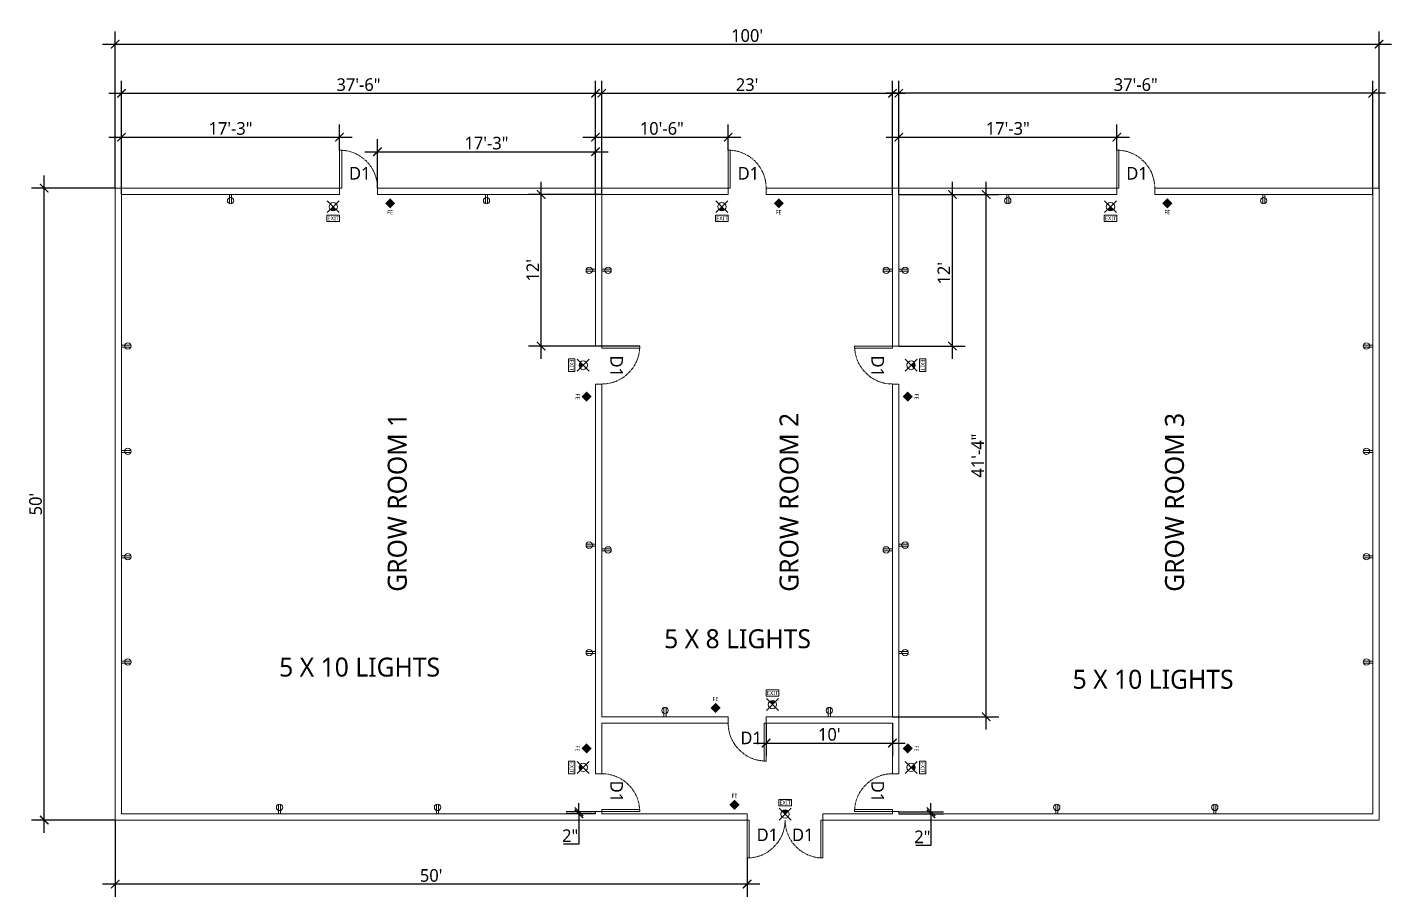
# Model space of a CAD drawing. Header units: feet. Extents: x -21894 to -15366, y -14204 to -9109.
# Drawn here: x -20604 to -19308, y -14204 to -13378 of the extents above; entities that cross this region are included whole.
import ezdxf

# ---------------------------------------------------------------- set-up
doc = ezdxf.new("R2010")
doc.units = ezdxf.units.FT
doc.header["$MEASUREMENT"] = 0
doc.linetypes.add('CENTERX2', pattern=[4, 2.5, -0.5, 0.5, -0.5])
doc.layers.get('0').update_dxf_attribs({"color": 4, "linetype": 'CENTERX2', "lineweight": 5})
doc.layers.get('Defpoints').update_dxf_attribs({"lineweight": 9})
for name, color, linetype, lineweight in [('anno', 7, 'Continuous', 9), ('caveat', 1, 'Continuous', 5), ('caveat2', 3, 'Continuous', 5), ('dim', 3, 'Continuous', 5), ('hatch', 250, 'Continuous', 5), ('power', 1, 'Continuous', 5), ('wall', 7, 'Continuous', 9)]:
    doc.layers.add(name, color=color, linetype=linetype, lineweight=lineweight)
doc.styles.add('building', font='Roboto_Light.ttf')
doc.dimstyles.new('building', dxfattribs={"dimtxt": 12, "dimasz": 8, "dimexe": 12, "dimexo": 0, "dimgap": 2, "dimtad": 1, "dimtoh": 1, "dimdec": 4, "dimzin": 0, "dimdsep": 46, "dimlunit": 4, "dimtxsty": 'building', "dimblk": 'ARCHTICK', "dimcen": 0.09375, "dimdle": 12, "dimclrd": 3, "dimclrt": 256, "dimadec": 0, "dimazin": 0, "dimtfac": 1, "dimtdec": 4, "dimtofl": 0, "dimtmove": 0, "dimatfit": 3, "dimfxl": 1, "dimtfillclr": 3, "dimtolj": 1, "dimtzin": 0, "dimarcsym": 0})

# ---------------------------------------------------------------- blocks, each defined once
blk = doc.blocks.new('_ArchTick')
at = {"color": 0, "linetype": 'ByBlock', "const_width": 0.15}
blk.add_lwpolyline([(-0.5, -0.5), (0.5, 0.5)], dxfattribs=at)
blk = doc.blocks.new('*D53')
at = {"layer": 'Defpoints', "color": 0, "transparency": 16777216}
for p in [(-20587.8, -13530.9), (-20520.4, -13530.9), (-20520.4, -14130.9)]:
    blk.add_point(p, dxfattribs=at)
at = {"layer": 'dim', "color": 3, "lineweight": -2, "transparency": 16777216}
blk.add_line((-20587.8, -14142.9), (-20587.8, -13518.9), dxfattribs=at)
at = {"layer": 'dim', "color": 0, "lineweight": -2, "transparency": 16777216}
for p, q in [((-20520.4, -13530.9), (-20599.8, -13530.9)), ((-20520.4, -14130.9), (-20599.8, -14130.9))]:
    blk.add_line(p, q, dxfattribs=at)
at = {"layer": 'dim', "color": 3, "lineweight": -2, "transparency": 16777216, "xscale": 8, "yscale": 8, "zscale": 8}
for p, rotation in [((-20587.8, -13530.9), 90), ((-20587.8, -14130.9), 270)]:
    blk.add_blockref('_ArchTick', p, dxfattribs=dict(at, rotation=rotation))
at = {"layer": 'dim', "transparency": 16777216, "insert": (-20596, -13830.9), "char_height": 12, "attachment_point": 5, "rotation": 90, "style": 'building'}
blk.add_mtext("\\A1;50'", dxfattribs=at)
blk = doc.blocks.new('*D54')
at = {"layer": 'Defpoints', "color": 0, "transparency": 16777216}
for p in [(-19320.4, -13394.2), (-20520.4, -13530.9), (-19320.4, -13530.9)]:
    blk.add_point(p, dxfattribs=at)
at = {"layer": 'dim', "color": 0, "lineweight": -2, "transparency": 16777216}
for p, q in [((-20520.4, -13530.9), (-20520.4, -13382.2)), ((-19320.4, -13530.9), (-19320.4, -13382.2))]:
    blk.add_line(p, q, dxfattribs=at)
at = {"layer": 'dim', "color": 3, "lineweight": -2, "transparency": 16777216}
blk.add_line((-20532.4, -13394.2), (-19308.4, -13394.2), dxfattribs=at)
at = {"layer": 'dim', "color": 3, "lineweight": -2, "transparency": 16777216, "xscale": 8, "yscale": 8, "zscale": 8, "rotation": 180}
blk.add_blockref('_ArchTick', (-20520.4, -13394.2), dxfattribs=at)
at = {"layer": 'dim', "color": 3, "lineweight": -2, "transparency": 16777216, "xscale": 8, "yscale": 8, "zscale": 8}
blk.add_blockref('_ArchTick', (-19320.4, -13394.2), dxfattribs=at)
at = {"layer": 'dim', "transparency": 16777216, "insert": (-19920.4, -13386.1), "char_height": 12, "attachment_point": 5, "style": 'building'}
blk.add_mtext("\\A1;100'", dxfattribs=at)
blk = doc.blocks.new('*D55')
at = {"layer": 'Defpoints', "color": 0, "transparency": 16777216}
for p in [(-20064.4, -13440.9), (-20514.4, -13536.9), (-20064.4, -13536.9)]:
    blk.add_point(p, dxfattribs=at)
at = {"layer": 'dim', "color": 0, "lineweight": -2, "transparency": 16777216}
for p, q in [((-20514.4, -13536.9), (-20514.4, -13428.9)), ((-20064.4, -13536.9), (-20064.4, -13428.9))]:
    blk.add_line(p, q, dxfattribs=at)
at = {"layer": 'dim', "color": 3, "lineweight": -2, "transparency": 16777216}
blk.add_line((-20526.4, -13440.9), (-20052.4, -13440.9), dxfattribs=at)
at = {"layer": 'dim', "color": 3, "lineweight": -2, "transparency": 16777216, "xscale": 8, "yscale": 8, "zscale": 8, "rotation": 180}
blk.add_blockref('_ArchTick', (-20514.4, -13440.9), dxfattribs=at)
at = {"layer": 'dim', "color": 3, "lineweight": -2, "transparency": 16777216, "xscale": 8, "yscale": 8, "zscale": 8}
blk.add_blockref('_ArchTick', (-20064.4, -13440.9), dxfattribs=at)
at = {"layer": 'dim', "transparency": 16777216, "insert": (-20289.4, -13432.7), "char_height": 12, "attachment_point": 5, "style": 'building'}
blk.add_mtext('\\A1;37\'-6"', dxfattribs=at)
blk = doc.blocks.new('*D56')
at = {"layer": 'Defpoints', "color": 0, "transparency": 16777216}
for p in [(-19782.4, -13440.9), (-20058.4, -13536.9), (-19782.4, -13536.9)]:
    blk.add_point(p, dxfattribs=at)
at = {"layer": 'dim', "color": 0, "lineweight": -2, "transparency": 16777216}
for p, q in [((-20058.4, -13536.9), (-20058.4, -13428.9)), ((-19782.4, -13536.9), (-19782.4, -13428.9))]:
    blk.add_line(p, q, dxfattribs=at)
at = {"layer": 'dim', "color": 3, "lineweight": -2, "transparency": 16777216}
blk.add_line((-20070.4, -13440.9), (-19770.4, -13440.9), dxfattribs=at)
at = {"layer": 'dim', "color": 3, "lineweight": -2, "transparency": 16777216, "xscale": 8, "yscale": 8, "zscale": 8, "rotation": 180}
blk.add_blockref('_ArchTick', (-20058.4, -13440.9), dxfattribs=at)
at = {"layer": 'dim', "color": 3, "lineweight": -2, "transparency": 16777216, "xscale": 8, "yscale": 8, "zscale": 8}
blk.add_blockref('_ArchTick', (-19782.4, -13440.9), dxfattribs=at)
at = {"layer": 'dim', "transparency": 16777216, "insert": (-19920.4, -13432.7), "char_height": 12, "attachment_point": 5, "style": 'building'}
blk.add_mtext("\\A1;23'", dxfattribs=at)
blk = doc.blocks.new('*D57')
at = {"layer": 'Defpoints', "color": 0, "transparency": 16777216}
for p in [(-19776.4, -13440.9), (-19776.4, -13536.9), (-19326.4, -13536.9)]:
    blk.add_point(p, dxfattribs=at)
at = {"layer": 'dim', "color": 0, "lineweight": -2, "transparency": 16777216}
for p, q in [((-19776.4, -13536.9), (-19776.4, -13428.9)), ((-19326.4, -13536.9), (-19326.4, -13428.9))]:
    blk.add_line(p, q, dxfattribs=at)
at = {"layer": 'dim', "color": 3, "lineweight": -2, "transparency": 16777216}
blk.add_line((-19314.4, -13440.9), (-19788.4, -13440.9), dxfattribs=at)
at = {"layer": 'dim', "color": 3, "lineweight": -2, "transparency": 16777216, "xscale": 8, "yscale": 8, "zscale": 8, "rotation": 180}
blk.add_blockref('_ArchTick', (-19776.4, -13440.9), dxfattribs=at)
at = {"layer": 'dim', "color": 3, "lineweight": -2, "transparency": 16777216, "xscale": 8, "yscale": 8, "zscale": 8}
blk.add_blockref('_ArchTick', (-19326.4, -13440.9), dxfattribs=at)
at = {"layer": 'dim', "transparency": 16777216, "insert": (-19551.4, -13432.7), "char_height": 12, "attachment_point": 5, "style": 'building'}
blk.add_mtext('\\A1;37\'-6"', dxfattribs=at)
blk = doc.blocks.new('*D58')
at = {"layer": 'Defpoints', "color": 0, "transparency": 16777216}
for p in [(-19938.4, -13482.5), (-19938.4, -13494.9), (-20064.4, -13536.9)]:
    blk.add_point(p, dxfattribs=at)
at = {"layer": 'dim', "color": 0, "lineweight": -2, "transparency": 16777216}
for p, q in [((-20064.4, -13536.9), (-20064.4, -13470.5)), ((-19938.4, -13494.9), (-19938.4, -13470.5))]:
    blk.add_line(p, q, dxfattribs=at)
at = {"layer": 'dim', "color": 3, "lineweight": -2, "transparency": 16777216}
blk.add_line((-20076.4, -13482.5), (-19926.4, -13482.5), dxfattribs=at)
at = {"layer": 'dim', "color": 3, "lineweight": -2, "transparency": 16777216, "xscale": 8, "yscale": 8, "zscale": 8, "rotation": 180}
blk.add_blockref('_ArchTick', (-20064.4, -13482.5), dxfattribs=at)
at = {"layer": 'dim', "color": 3, "lineweight": -2, "transparency": 16777216, "xscale": 8, "yscale": 8, "zscale": 8}
blk.add_blockref('_ArchTick', (-19938.4, -13482.5), dxfattribs=at)
at = {"layer": 'dim', "transparency": 16777216, "insert": (-20001.4, -13474.3), "char_height": 12, "attachment_point": 5, "style": 'building'}
blk.add_mtext('\\A1;10\'-6"', dxfattribs=at)
blk = doc.blocks.new('*D44')
at = {"layer": 'Defpoints', "color": 0, "transparency": 16777216}
for p in [(-19902.4, -14038.9), (-19782.4, -14038.9), (-19782.4, -14057.8)]:
    blk.add_point(p, dxfattribs=at)
at = {"layer": 'dim', "color": 0, "lineweight": -2, "transparency": 16777216}
for p, q in [((-19902.4, -14038.9), (-19902.4, -14069.8)), ((-19782.4, -14038.9), (-19782.4, -14069.8))]:
    blk.add_line(p, q, dxfattribs=at)
at = {"layer": 'dim', "color": 3, "lineweight": -2, "transparency": 16777216}
blk.add_line((-19914.4, -14057.8), (-19770.4, -14057.8), dxfattribs=at)
at = {"layer": 'dim', "color": 3, "lineweight": -2, "transparency": 16777216, "xscale": 8, "yscale": 8, "zscale": 8, "rotation": 180}
blk.add_blockref('_ArchTick', (-19902.4, -14057.8), dxfattribs=at)
at = {"layer": 'dim', "color": 3, "lineweight": -2, "transparency": 16777216, "xscale": 8, "yscale": 8, "zscale": 8}
blk.add_blockref('_ArchTick', (-19782.4, -14057.8), dxfattribs=at)
at = {"layer": 'dim', "transparency": 16777216, "insert": (-19842.4, -14049.6), "char_height": 12, "attachment_point": 5, "style": 'building'}
blk.add_mtext("\\A1;10'", dxfattribs=at)
blk = doc.blocks.new('*D45')
at = {"layer": 'Defpoints', "color": 0, "transparency": 16777216}
for p in [(-20520.4, -14130.9), (-19920.4, -14166.9), (-20520.4, -14191.6)]:
    blk.add_point(p, dxfattribs=at)
at = {"layer": 'dim', "color": 0, "lineweight": -2, "transparency": 16777216}
for p, q in [((-20520.4, -14130.9), (-20520.4, -14203.6)), ((-19920.4, -14166.9), (-19920.4, -14203.6))]:
    blk.add_line(p, q, dxfattribs=at)
at = {"layer": 'dim', "color": 3, "lineweight": -2, "transparency": 16777216}
blk.add_line((-19908.4, -14191.6), (-20532.4, -14191.6), dxfattribs=at)
at = {"layer": 'dim', "color": 3, "lineweight": -2, "transparency": 16777216, "xscale": 8, "yscale": 8, "zscale": 8, "rotation": 180}
blk.add_blockref('_ArchTick', (-20520.4, -14191.6), dxfattribs=at)
at = {"layer": 'dim', "color": 3, "lineweight": -2, "transparency": 16777216, "xscale": 8, "yscale": 8, "zscale": 8}
blk.add_blockref('_ArchTick', (-19920.4, -14191.6), dxfattribs=at)
at = {"layer": 'dim', "transparency": 16777216, "insert": (-20220.4, -14183.5), "char_height": 12, "attachment_point": 5, "style": 'building'}
blk.add_mtext("\\A1;50'", dxfattribs=at)
blk = doc.blocks.new('*D46')
at = {"layer": 'Defpoints', "color": 0, "transparency": 16777216}
for p in [(-19776.4, -13536.9), (-19725.5, -13536.9), (-19776.4, -13680.9)]:
    blk.add_point(p, dxfattribs=at)
at = {"layer": 'dim', "color": 3, "lineweight": -2, "transparency": 16777216}
blk.add_line((-19725.5, -13692.9), (-19725.5, -13524.9), dxfattribs=at)
at = {"layer": 'dim', "color": 0, "lineweight": -2, "transparency": 16777216}
for p, q in [((-19776.4, -13536.9), (-19713.5, -13536.9)), ((-19776.4, -13680.9), (-19713.5, -13680.9))]:
    blk.add_line(p, q, dxfattribs=at)
at = {"layer": 'dim', "color": 3, "lineweight": -2, "transparency": 16777216, "xscale": 8, "yscale": 8, "zscale": 8}
for p, rotation in [((-19725.5, -13536.9), 90), ((-19725.5, -13680.9), 270)]:
    blk.add_blockref('_ArchTick', p, dxfattribs=dict(at, rotation=rotation))
at = {"layer": 'dim', "transparency": 16777216, "insert": (-19733.6, -13611.7), "char_height": 12, "attachment_point": 5, "rotation": 90, "style": 'building'}
blk.add_mtext("\\A1;12'", dxfattribs=at)
blk = doc.blocks.new('*D47')
at = {"layer": 'Defpoints', "color": 0, "transparency": 16777216}
for p in [(-19776.4, -13536.9), (-19693.4, -13536.9), (-19782.4, -14032.9)]:
    blk.add_point(p, dxfattribs=at)
at = {"layer": 'dim', "color": 3, "lineweight": -2, "transparency": 16777216}
blk.add_line((-19693.4, -14044.9), (-19693.4, -13524.9), dxfattribs=at)
at = {"layer": 'dim', "color": 0, "lineweight": -2, "transparency": 16777216}
for p, q in [((-19776.4, -13536.9), (-19681.4, -13536.9)), ((-19782.4, -14032.9), (-19681.4, -14032.9))]:
    blk.add_line(p, q, dxfattribs=at)
at = {"layer": 'dim', "color": 3, "lineweight": -2, "transparency": 16777216, "xscale": 8, "yscale": 8, "zscale": 8}
for p, rotation in [((-19693.4, -13536.9), 90), ((-19693.4, -14032.9), 270)]:
    blk.add_blockref('_ArchTick', p, dxfattribs=dict(at, rotation=rotation))
at = {"layer": 'dim', "transparency": 16777216, "insert": (-19701.4, -13784.9), "char_height": 12, "attachment_point": 5, "rotation": 90, "style": 'building'}
blk.add_mtext('\\A1;41\'-4"', dxfattribs=at)
blk = doc.blocks.new('*D48')
at = {"layer": 'Defpoints', "color": 0, "transparency": 16777216}
for p in [(-19776.4, -14122.9), (-19776.4, -14124.9), (-19745.8, -14124.9)]:
    blk.add_point(p, dxfattribs=at)
at = {"layer": 'dim', "color": 3, "lineweight": -2, "transparency": 16777216}
for p, q in [((-19745.8, -14122.9), (-19745.8, -14114.9)), ((-19745.8, -14124.9), (-19745.8, -14154.9)), ((-19745.8, -14154.9), (-19760.3, -14154.9))]:
    blk.add_line(p, q, dxfattribs=at)
at = {"layer": 'dim', "color": 0, "lineweight": -2, "transparency": 16777216}
for p, q in [((-19776.4, -14122.9), (-19733.8, -14122.9)), ((-19776.4, -14124.9), (-19733.8, -14124.9))]:
    blk.add_line(p, q, dxfattribs=at)
at = {"layer": 'dim', "color": 3, "lineweight": -2, "transparency": 16777216, "xscale": 8, "yscale": 8, "zscale": 8}
for p, rotation in [((-19745.8, -14122.9), 270), ((-19745.8, -14124.9), 90)]:
    blk.add_blockref('_ArchTick', p, dxfattribs=dict(at, rotation=rotation))
at = {"layer": 'dim', "transparency": 16777216, "insert": (-19754, -14146.8), "char_height": 12, "attachment_point": 5, "style": 'building'}
blk.add_mtext('\\A1;2"', dxfattribs=at)
blk = doc.blocks.new('*D49')
at = {"layer": 'Defpoints', "color": 0, "transparency": 16777216}
for p in [(-20080.1, -14124.9), (-20064.4, -14122.9), (-20064.4, -14124.9)]:
    blk.add_point(p, dxfattribs=at)
at = {"layer": 'dim', "color": 3, "lineweight": -2, "transparency": 16777216}
for p, q in [((-20080.1, -14122.9), (-20080.1, -14114.9)), ((-20080.1, -14124.9), (-20080.1, -14153.8)), ((-20080.1, -14153.8), (-20094.6, -14153.8))]:
    blk.add_line(p, q, dxfattribs=at)
at = {"layer": 'dim', "color": 0, "lineweight": -2, "transparency": 16777216}
for p, q in [((-20064.4, -14122.9), (-20092.1, -14122.9)), ((-20064.4, -14124.9), (-20092.1, -14124.9))]:
    blk.add_line(p, q, dxfattribs=at)
at = {"layer": 'dim', "color": 3, "lineweight": -2, "transparency": 16777216, "xscale": 8, "yscale": 8, "zscale": 8}
for p, rotation in [((-20080.1, -14122.9), 270), ((-20080.1, -14124.9), 90)]:
    blk.add_blockref('_ArchTick', p, dxfattribs=dict(at, rotation=rotation))
at = {"layer": 'dim', "transparency": 16777216, "insert": (-20088.4, -14145.7), "char_height": 12, "attachment_point": 5, "style": 'building'}
blk.add_mtext('\\A1;2"', dxfattribs=at)
blk = doc.blocks.new('*D50')
at = {"layer": 'Defpoints', "color": 0, "transparency": 16777216}
for p in [(-20115.9, -13536.9), (-20058.4, -13536.9), (-20022.4, -13680.9)]:
    blk.add_point(p, dxfattribs=at)
at = {"layer": 'dim', "color": 3, "lineweight": -2, "transparency": 16777216}
blk.add_line((-20115.9, -13692.9), (-20115.9, -13524.9), dxfattribs=at)
at = {"layer": 'dim', "color": 0, "lineweight": -2, "transparency": 16777216}
for p, q in [((-20058.4, -13536.9), (-20127.9, -13536.9)), ((-20022.4, -13680.9), (-20127.9, -13680.9))]:
    blk.add_line(p, q, dxfattribs=at)
at = {"layer": 'dim', "color": 3, "lineweight": -2, "transparency": 16777216, "xscale": 8, "yscale": 8, "zscale": 8}
for p, rotation in [((-20115.9, -13536.9), 90), ((-20115.9, -13680.9), 270)]:
    blk.add_blockref('_ArchTick', p, dxfattribs=dict(at, rotation=rotation))
at = {"layer": 'dim', "transparency": 16777216, "insert": (-20123.9, -13608.9), "char_height": 12, "attachment_point": 5, "rotation": 90, "style": 'building'}
blk.add_mtext("\\A1;12'", dxfattribs=at)
blk = doc.blocks.new('*D51')
at = {"layer": 'Defpoints', "color": 0, "transparency": 16777216}
for p in [(-20307.4, -13482.5), (-20307.4, -13494.9), (-20514.4, -13530.9)]:
    blk.add_point(p, dxfattribs=at)
at = {"layer": 'dim', "color": 0, "lineweight": -2, "transparency": 16777216}
for p, q in [((-20514.4, -13530.9), (-20514.4, -13470.5)), ((-20307.4, -13494.9), (-20307.4, -13470.5))]:
    blk.add_line(p, q, dxfattribs=at)
at = {"layer": 'dim', "color": 3, "lineweight": -2, "transparency": 16777216}
blk.add_line((-20526.4, -13482.5), (-20295.4, -13482.5), dxfattribs=at)
at = {"layer": 'dim', "color": 3, "lineweight": -2, "transparency": 16777216, "xscale": 8, "yscale": 8, "zscale": 8, "rotation": 180}
blk.add_blockref('_ArchTick', (-20514.4, -13482.5), dxfattribs=at)
at = {"layer": 'dim', "color": 3, "lineweight": -2, "transparency": 16777216, "xscale": 8, "yscale": 8, "zscale": 8}
blk.add_blockref('_ArchTick', (-20307.4, -13482.5), dxfattribs=at)
at = {"layer": 'dim', "transparency": 16777216, "insert": (-20410.9, -13474.3), "char_height": 12, "attachment_point": 5, "style": 'building'}
blk.add_mtext('\\A1;17\'-3"', dxfattribs=at)
blk = doc.blocks.new('*D52')
at = {"layer": 'Defpoints', "color": 0, "transparency": 16777216}
for p in [(-19569.4, -13482.5), (-19569.4, -13494.9), (-19776.4, -13530.9)]:
    blk.add_point(p, dxfattribs=at)
at = {"layer": 'dim', "color": 0, "lineweight": -2, "transparency": 16777216}
for p, q in [((-19776.4, -13530.9), (-19776.4, -13470.5)), ((-19569.4, -13494.9), (-19569.4, -13470.5))]:
    blk.add_line(p, q, dxfattribs=at)
at = {"layer": 'dim', "color": 3, "lineweight": -2, "transparency": 16777216}
blk.add_line((-19788.4, -13482.5), (-19557.4, -13482.5), dxfattribs=at)
at = {"layer": 'dim', "color": 3, "lineweight": -2, "transparency": 16777216, "xscale": 8, "yscale": 8, "zscale": 8, "rotation": 180}
blk.add_blockref('_ArchTick', (-19776.4, -13482.5), dxfattribs=at)
at = {"layer": 'dim', "color": 3, "lineweight": -2, "transparency": 16777216, "xscale": 8, "yscale": 8, "zscale": 8}
blk.add_blockref('_ArchTick', (-19569.4, -13482.5), dxfattribs=at)
at = {"layer": 'dim', "transparency": 16777216, "insert": (-19672.9, -13474.3), "char_height": 12, "attachment_point": 5, "style": 'building'}
blk.add_mtext('\\A1;17\'-3"', dxfattribs=at)
blk = doc.blocks.new('*D59')
at = {"layer": 'Defpoints', "color": 0, "transparency": 16777216}
for p in [(-20064.4, -13496.3), (-20271.4, -13530.9), (-20064.4, -13530.9)]:
    blk.add_point(p, dxfattribs=at)
at = {"layer": 'dim', "color": 0, "lineweight": -2, "transparency": 16777216}
for p, q in [((-20271.4, -13530.9), (-20271.4, -13484.3)), ((-20064.4, -13530.9), (-20064.4, -13484.3))]:
    blk.add_line(p, q, dxfattribs=at)
at = {"layer": 'dim', "color": 3, "lineweight": -2, "transparency": 16777216}
blk.add_line((-20283.4, -13496.3), (-20052.4, -13496.3), dxfattribs=at)
at = {"layer": 'dim', "color": 3, "lineweight": -2, "transparency": 16777216, "xscale": 8, "yscale": 8, "zscale": 8, "rotation": 180}
blk.add_blockref('_ArchTick', (-20271.4, -13496.3), dxfattribs=at)
at = {"layer": 'dim', "color": 3, "lineweight": -2, "transparency": 16777216, "xscale": 8, "yscale": 8, "zscale": 8}
blk.add_blockref('_ArchTick', (-20064.4, -13496.3), dxfattribs=at)
at = {"layer": 'dim', "transparency": 16777216, "insert": (-20167.9, -13488.2), "char_height": 12, "attachment_point": 5, "style": 'building'}
blk.add_mtext('\\A1;17\'-3"', dxfattribs=at)

msp = doc.modelspace()

# ---------------------------------------------------------------- hatches: boundary and pattern name
at = {"layer": 'caveat2'}
h = msp.add_hatch(color=256, dxfattribs=at)
h.dxf.hatch_style = 1
h.paths.add_polyline_path([(-20313.3509, -13548.52313), (-20316.17933, -13551.35155, 0.4142135624), (-20310.52247, -13551.35155)])
h = msp.add_hatch(color=256, dxfattribs=at)
h.dxf.hatch_style = 1
h.paths.add_polyline_path([(-20313.3509, -13548.52313), (-20316.17933, -13551.35155, 0.4142135624), (-20310.52247, -13551.35155)])
h = msp.add_hatch(color=256, dxfattribs=at)
h.dxf.hatch_style = 1
h.paths.add_polyline_path([(-19944.3509, -13548.52313), (-19947.17933, -13551.35155, 0.4142135624), (-19941.52247, -13551.35155)])
h = msp.add_hatch(color=256, dxfattribs=at)
h.dxf.hatch_style = 1
h.paths.add_polyline_path([(-19944.3509, -13548.52313), (-19947.17933, -13551.35155, 0.4142135624), (-19941.52247, -13551.35155)])
h = msp.add_hatch(color=256, dxfattribs=at)
h.dxf.hatch_style = 1
h.paths.add_polyline_path([(-19575.3509, -13548.52313), (-19578.17933, -13551.35155, 0.4142135624), (-19572.52247, -13551.35155)])
h = msp.add_hatch(color=256, dxfattribs=at)
h.dxf.hatch_style = 1
h.paths.add_polyline_path([(-19575.3509, -13548.52313), (-19578.17933, -13551.35155, 0.4142135624), (-19572.52247, -13551.35155)])
h = msp.add_hatch(color=256, dxfattribs=at)
h.dxf.hatch_style = 1
h.paths.add_polyline_path([(-20076.00775, -13698.94437), (-20078.83618, -13696.11595, 0.1989123674), (-20080.00775, -13698.94437, 0.1989123674), (-20078.83618, -13701.7728)])
h = msp.add_hatch(color=256, dxfattribs=at)
h.dxf.hatch_style = 1
h.paths.add_polyline_path([(-19761.86562, -13701.7728, 0.1989123674), (-19760.69404, -13698.94437, 0.1989123674), (-19761.86562, -13696.11595), (-19764.69404, -13698.94437)])
h = msp.add_hatch(color=256, dxfattribs=at)
h.dxf.hatch_style = 1
h.paths.add_polyline_path([(-19893.52247, -14018.38099, 0.4142135624), (-19899.17933, -14018.38099), (-19896.3509, -14021.20942)])
h = msp.add_hatch(color=256, dxfattribs=at)
h.dxf.hatch_style = 1
h.paths.add_polyline_path([(-20076.00775, -14080.86627), (-20078.83618, -14078.03785, 0.1989123674), (-20080.00775, -14080.86627, 0.1989123674), (-20078.83618, -14083.6947)])
h = msp.add_hatch(color=256, dxfattribs=at)
h.dxf.hatch_style = 1
h.paths.add_polyline_path([(-19761.86562, -14083.6947, 0.1989123674), (-19760.69404, -14080.86627, 0.1989123674), (-19761.86562, -14078.03785), (-19764.69404, -14080.86627)])
h = msp.add_hatch(color=256, dxfattribs=at)
h.dxf.hatch_style = 1
h.paths.add_polyline_path([(-19881.52247, -14122.38099, 0.4142135624), (-19887.17933, -14122.38099), (-19884.3509, -14125.20942)])
at = {"layer": 'hatch'}
h = msp.add_hatch(color=256, dxfattribs=at)
h.dxf.hatch_style = 1
h.paths.add_polyline_path([(-20263.65802, -13545.32695), (-20259.3509, -13549.63407), (-20255.04378, -13545.32695), (-20259.3509, -13541.01983)])
h = msp.add_hatch(color=256, dxfattribs=at)
h.dxf.hatch_style = 1
h.paths.add_polyline_path([(-19894.65802, -13545.32695), (-19890.3509, -13549.63407), (-19886.04378, -13545.32695), (-19890.3509, -13541.01983)])
h = msp.add_hatch(color=256, dxfattribs=at)
h.dxf.hatch_style = 1
h.paths.add_polyline_path([(-19525.65802, -13545.32695), (-19521.3509, -13549.63407), (-19517.04378, -13545.32695), (-19521.3509, -13541.01983)])
h = msp.add_hatch(color=256, dxfattribs=at)
h.dxf.hatch_style = 1
h.paths.add_polyline_path([(-20072.81158, -13724.55916), (-20077.11869, -13728.86627), (-20072.81158, -13733.17339), (-20068.50446, -13728.86627)])
h = msp.add_hatch(color=256, dxfattribs=at)
h.dxf.hatch_style = 1
h.paths.add_polyline_path([(-19767.89022, -13724.55916), (-19763.5831, -13728.86627), (-19767.89022, -13733.17339), (-19772.19734, -13728.86627)])
h = msp.add_hatch(color=256, dxfattribs=at)
h.dxf.hatch_style = 1
h.paths.add_polyline_path([(-19946.04378, -14024.4056), (-19950.3509, -14020.09848), (-19954.65802, -14024.4056), (-19950.3509, -14028.71271)])
h = msp.add_hatch(color=256, dxfattribs=at)
h.dxf.hatch_style = 1
h.paths.add_polyline_path([(-20072.81158, -14058.55916), (-20077.11869, -14062.86627), (-20072.81158, -14067.17339), (-20068.50446, -14062.86627)])
h = msp.add_hatch(color=256, dxfattribs=at)
h.dxf.hatch_style = 1
h.paths.add_polyline_path([(-19767.89022, -14058.55916), (-19763.5831, -14062.86627), (-19767.89022, -14067.17339), (-19772.19734, -14062.86627)])
h = msp.add_hatch(color=256, dxfattribs=at)
h.dxf.hatch_style = 1
h.paths.add_polyline_path([(-19928.04378, -14116.4056), (-19932.3509, -14112.09848), (-19936.65802, -14116.4056), (-19932.3509, -14120.71271)])

# ---------------------------------------------------------------- linework, layer by layer
for centre, start, end in [((-20307.3509, -13530.86627), 0, 90), ((-19938.3509, -13530.86627), 0, 90), ((-19569.3509, -13530.86627), 0, 90), ((-20058.3509, -13680.86627), 270, 0), ((-19782.3509, -13680.86627), 180, 270), ((-19902.3509, -14038.86627), 180, 270), ((-20058.3509, -14122.86627), 0, 90), ((-19782.3509, -14122.86627), 90, 180), ((-19920.3509, -14130.86627), 270, 0), ((-19848.3509, -14130.86627), 180, 270)]:
    msp.add_arc(centre, 36, start, end)
at = {"layer": 'anno'}
for p, q in [((-20307.3509, -13494.86627), (-20307.3509, -13530.86627)), ((-19938.3509, -13494.86627), (-19938.3509, -13530.86627)), ((-19569.3509, -13494.86627), (-19569.3509, -13530.86627)), ((-20520.3509, -13530.86627), (-20307.3509, -13530.86627)), ((-20520.3509, -13530.86627), (-20520.3509, -14130.86627)), ((-20514.3509, -13536.86627), (-20307.3509, -13536.86627)), ((-20514.3509, -13536.86627), (-20514.3509, -14124.86627)), ((-20307.3509, -13530.86627), (-20307.3509, -13536.86627)), ((-20271.3509, -13530.86627), (-19938.3509, -13530.86627)), ((-20271.3509, -13530.86627), (-20271.3509, -13536.86627)), ((-20271.3509, -13536.86627), (-20064.3509, -13536.86627)), ((-20064.3509, -13536.86627), (-20064.3509, -13680.86627)), ((-20058.3509, -13536.86627), (-19938.3509, -13536.86627)), ((-20058.3509, -13536.86627), (-20058.3509, -13680.86627)), ((-19902.3509, -13530.86627), (-19569.3509, -13530.86627)), ((-19902.3509, -13536.86627), (-19782.3509, -13536.86627)), ((-19782.3509, -13680.86627), (-19782.3509, -13536.86627)), ((-19776.3509, -13680.86627), (-19776.3509, -13536.86627)), ((-19770.3509, -13536.86627), (-19569.3509, -13536.86627)), ((-19569.3509, -13536.86627), (-19569.3509, -13530.86627)), ((-19533.3509, -13530.86627), (-19320.3509, -13530.86627)), ((-19533.3509, -13536.86627), (-19533.3509, -13530.86627)), ((-19533.3509, -13536.86627), (-19326.3509, -13536.86627)), ((-19326.3509, -13536.86627), (-19326.3509, -14124.86627)), ((-19320.3509, -13530.86627), (-19320.3509, -14130.86627)), ((-20064.3509, -13680.86627), (-20058.3509, -13680.86627)), ((-19776.3509, -13680.86627), (-19782.3509, -13680.86627)), ((-20064.3509, -13716.86627), (-20064.3509, -14086.86627)), ((-20064.3509, -13716.86627), (-20058.3509, -13716.86627)), ((-20058.3509, -13716.86627), (-20058.3509, -14032.86627)), ((-19782.3509, -13716.86627), (-19782.3509, -14032.86627)), ((-19776.3509, -13716.86627), (-19782.3509, -13716.86627)), ((-19776.3509, -13716.86627), (-19776.3509, -14086.86627)), ((-20058.3509, -14032.86627), (-19938.3509, -14032.86627)), ((-20058.3509, -14038.86627), (-19938.3509, -14038.86627)), ((-20058.3509, -14038.86627), (-20058.3509, -14086.86627)), ((-19904.3509, -14038.86627), (-19782.3509, -14038.86627)), ((-19902.3509, -14032.86627), (-19782.3509, -14032.86627)), ((-19782.3509, -14038.86627), (-19782.3509, -14086.86627)), ((-20058.3509, -14086.86627), (-20064.3509, -14086.86627)), ((-19782.3509, -14086.86627), (-19776.3509, -14086.86627)), ((-20520.3509, -14130.86627), (-19918.3509, -14130.86627)), ((-20514.3509, -14124.86627), (-20064.3509, -14124.86627)), ((-20064.3509, -14122.86627), (-20058.3509, -14122.86627)), ((-20064.3509, -14122.86627), (-20064.3509, -14124.86627)), ((-20058.3509, -14124.86627), (-19920.3509, -14124.86627)), ((-19850.3509, -14130.86627), (-19320.3509, -14130.86627)), ((-19848.3509, -14124.86627), (-19782.3509, -14124.86627)), ((-19782.3509, -14122.86627), (-19782.3509, -14124.86627)), ((-19782.3509, -14122.86627), (-19776.3509, -14122.86627)), ((-19776.3509, -14122.86627), (-19776.3509, -14124.86627)), ((-19776.3509, -14124.86627), (-19326.3509, -14124.86627))]:
    msp.add_line(p, q, dxfattribs=at)
at = {"layer": 'caveat', "const_width": 0.71785}
for points in [[(-20259.3509, -13549.63407), (-20255.04378, -13545.32695), (-20259.3509, -13541.01983), (-20263.65802, -13545.32695)], [(-19890.3509, -13549.63407), (-19886.04378, -13545.32695), (-19890.3509, -13541.01983), (-19894.65802, -13545.32695)], [(-19521.3509, -13549.63407), (-19517.04378, -13545.32695), (-19521.3509, -13541.01983), (-19525.65802, -13545.32695)], [(-20077.11869, -13728.86627), (-20072.81158, -13733.17339), (-20068.50446, -13728.86627), (-20072.81158, -13724.55916)], [(-19763.5831, -13728.86627), (-19767.89022, -13733.17339), (-19772.19734, -13728.86627), (-19767.89022, -13724.55916)], [(-19950.3509, -14020.09848), (-19954.65802, -14024.4056), (-19950.3509, -14028.71271), (-19946.04378, -14024.4056)], [(-20077.11869, -14062.86627), (-20072.81158, -14067.17339), (-20068.50446, -14062.86627), (-20072.81158, -14058.55916)], [(-19763.5831, -14062.86627), (-19767.89022, -14067.17339), (-19772.19734, -14062.86627), (-19767.89022, -14058.55916)], [(-19932.3509, -14112.09848), (-19936.65802, -14116.4056), (-19932.3509, -14120.71271), (-19928.04378, -14116.4056)]]:
    msp.add_lwpolyline(points, close=True, dxfattribs=at)
at = {"layer": 'caveat2'}
for p, q in [((-20313.3509, -13548.52313), (-20319.00775, -13542.86627)), ((-20313.3509, -13548.52313), (-20319.00775, -13542.86627)), ((-20313.3509, -13548.52313), (-20319.00775, -13554.17998)), ((-20313.3509, -13548.52313), (-20319.00775, -13554.17998)), ((-20313.3509, -13548.52313), (-20307.69404, -13542.86627)), ((-20313.3509, -13548.52313), (-20307.69404, -13542.86627)), ((-20313.3509, -13548.52313), (-20307.69404, -13554.17998)), ((-20313.3509, -13548.52313), (-20307.69404, -13554.17998)), ((-19944.3509, -13548.52313), (-19950.00775, -13542.86627)), ((-19944.3509, -13548.52313), (-19950.00775, -13542.86627)), ((-19944.3509, -13548.52313), (-19950.00775, -13554.17998)), ((-19944.3509, -13548.52313), (-19950.00775, -13554.17998)), ((-19944.3509, -13548.52313), (-19938.69404, -13542.86627)), ((-19944.3509, -13548.52313), (-19938.69404, -13542.86627)), ((-19944.3509, -13548.52313), (-19938.69404, -13554.17998)), ((-19944.3509, -13548.52313), (-19938.69404, -13554.17998)), ((-19575.3509, -13548.52313), (-19581.00775, -13542.86627)), ((-19575.3509, -13548.52313), (-19581.00775, -13542.86627)), ((-19575.3509, -13548.52313), (-19581.00775, -13554.17998)), ((-19575.3509, -13548.52313), (-19581.00775, -13554.17998)), ((-19575.3509, -13548.52313), (-19569.69404, -13542.86627)), ((-19575.3509, -13548.52313), (-19569.69404, -13542.86627)), ((-19575.3509, -13548.52313), (-19569.69404, -13554.17998)), ((-19575.3509, -13548.52313), (-19569.69404, -13554.17998)), ((-20319.3509, -13556.52313), (-20307.3509, -13556.52313)), ((-20319.3509, -13562.52313), (-20319.3509, -13556.52313)), ((-20319.3509, -13556.52313), (-20307.3509, -13556.52313)), ((-20319.3509, -13562.52313), (-20319.3509, -13556.52313)), ((-20319.3509, -13562.52313), (-20307.3509, -13562.52313)), ((-20319.3509, -13562.52313), (-20307.3509, -13562.52313)), ((-20307.3509, -13562.52313), (-20307.3509, -13556.52313)), ((-20307.3509, -13562.52313), (-20307.3509, -13556.52313)), ((-19950.3509, -13556.52313), (-19938.3509, -13556.52313)), ((-19950.3509, -13562.52313), (-19950.3509, -13556.52313)), ((-19950.3509, -13556.52313), (-19938.3509, -13556.52313)), ((-19950.3509, -13562.52313), (-19950.3509, -13556.52313)), ((-19950.3509, -13562.52313), (-19938.3509, -13562.52313)), ((-19950.3509, -13562.52313), (-19938.3509, -13562.52313)), ((-19938.3509, -13562.52313), (-19938.3509, -13556.52313)), ((-19938.3509, -13562.52313), (-19938.3509, -13556.52313)), ((-19581.3509, -13556.52313), (-19569.3509, -13556.52313)), ((-19581.3509, -13562.52313), (-19581.3509, -13556.52313)), ((-19581.3509, -13556.52313), (-19569.3509, -13556.52313)), ((-19581.3509, -13562.52313), (-19581.3509, -13556.52313)), ((-19581.3509, -13562.52313), (-19569.3509, -13562.52313)), ((-19581.3509, -13562.52313), (-19569.3509, -13562.52313)), ((-19569.3509, -13562.52313), (-19569.3509, -13556.52313)), ((-19569.3509, -13562.52313), (-19569.3509, -13556.52313)), ((-20090.00775, -13692.94437), (-20090.00775, -13704.94437)), ((-20090.00775, -13692.94437), (-20084.00775, -13692.94437)), ((-20084.00775, -13692.94437), (-20084.00775, -13704.94437)), ((-20076.00775, -13698.94437), (-20081.66461, -13693.28752)), ((-20076.00775, -13698.94437), (-20070.3509, -13693.28752)), ((-19764.69404, -13698.94437), (-19770.3509, -13693.28752)), ((-19764.69404, -13698.94437), (-19759.03719, -13693.28752)), ((-19756.69404, -13692.94437), (-19756.69404, -13704.94437)), ((-19750.69404, -13692.94437), (-19756.69404, -13692.94437)), ((-19750.69404, -13692.94437), (-19750.69404, -13704.94437)), ((-20090.00775, -13704.94437), (-20084.00775, -13704.94437)), ((-20076.00775, -13698.94437), (-20081.66461, -13704.60123)), ((-20076.00775, -13698.94437), (-20070.3509, -13704.60123)), ((-19764.69404, -13698.94437), (-19770.3509, -13704.60123)), ((-19764.69404, -13698.94437), (-19759.03719, -13704.60123)), ((-19750.69404, -13704.94437), (-19756.69404, -13704.94437)), ((-19902.3509, -14007.20942), (-19890.3509, -14007.20942)), ((-19902.3509, -14007.20942), (-19902.3509, -14013.20942)), ((-19902.3509, -14013.20942), (-19890.3509, -14013.20942)), ((-19896.3509, -14021.20942), (-19902.00775, -14015.55256)), ((-19896.3509, -14021.20942), (-19890.69404, -14015.55256)), ((-19890.3509, -14007.20942), (-19890.3509, -14013.20942)), ((-19896.3509, -14021.20942), (-19902.00775, -14026.86627)), ((-19896.3509, -14021.20942), (-19890.69404, -14026.86627)), ((-20090.00775, -14074.86627), (-20090.00775, -14086.86627)), ((-20090.00775, -14074.86627), (-20084.00775, -14074.86627)), ((-20084.00775, -14074.86627), (-20084.00775, -14086.86627)), ((-20076.00775, -14080.86627), (-20081.66461, -14075.20942)), ((-20076.00775, -14080.86627), (-20081.66461, -14086.52313)), ((-20076.00775, -14080.86627), (-20070.3509, -14075.20942)), ((-20076.00775, -14080.86627), (-20070.3509, -14086.52313)), ((-19764.69404, -14080.86627), (-19770.3509, -14075.20942)), ((-19764.69404, -14080.86627), (-19770.3509, -14086.52313)), ((-19764.69404, -14080.86627), (-19759.03719, -14075.20942)), ((-19764.69404, -14080.86627), (-19759.03719, -14086.52313)), ((-19756.69404, -14074.86627), (-19756.69404, -14086.86627)), ((-19750.69404, -14074.86627), (-19756.69404, -14074.86627)), ((-19750.69404, -14074.86627), (-19750.69404, -14086.86627)), ((-20090.00775, -14086.86627), (-20084.00775, -14086.86627)), ((-19750.69404, -14086.86627), (-19756.69404, -14086.86627)), ((-19890.3509, -14111.20942), (-19878.3509, -14111.20942)), ((-19890.3509, -14111.20942), (-19890.3509, -14117.20942)), ((-19890.3509, -14117.20942), (-19878.3509, -14117.20942)), ((-19884.3509, -14125.20942), (-19890.00775, -14119.55256)), ((-19884.3509, -14125.20942), (-19878.69404, -14119.55256)), ((-19878.3509, -14111.20942), (-19878.3509, -14117.20942)), ((-19884.3509, -14125.20942), (-19890.00775, -14130.86627)), ((-19884.3509, -14125.20942), (-19878.69404, -14130.86627))]:
    msp.add_line(p, q, dxfattribs=at)
for centre in [(-20313.3509, -13548.52313), (-20313.3509, -13548.52313), (-19944.3509, -13548.52313), (-19944.3509, -13548.52313), (-19575.3509, -13548.52313), (-19575.3509, -13548.52313), (-20076.00775, -13698.94437), (-19764.69404, -13698.94437), (-19896.3509, -14021.20942), (-20076.00775, -14080.86627), (-19764.69404, -14080.86627), (-19884.3509, -14125.20942)]:
    msp.add_circle(centre, 4, dxfattribs=at)
at = {"layer": 'power'}
for p, q in [((-20411.8509, -13545.6947), (-20411.8509, -13536.86627)), ((-20409.8509, -13545.6947), (-20409.8509, -13536.86627)), ((-20168.8509, -13545.6947), (-20168.8509, -13536.86627)), ((-20166.8509, -13545.6947), (-20166.8509, -13536.86627)), ((-19673.8509, -13545.6947), (-19673.8509, -13536.86627)), ((-19671.8509, -13545.6947), (-19671.8509, -13536.86627)), ((-19430.8509, -13545.6947), (-19430.8509, -13536.86627)), ((-19428.8509, -13545.6947), (-19428.8509, -13536.86627)), ((-20073.17933, -13607.86627), (-20064.3509, -13607.86627)), ((-20073.17933, -13609.86627), (-20064.3509, -13609.86627)), ((-20049.52247, -13607.86627), (-20058.3509, -13607.86627)), ((-20049.52247, -13609.86627), (-20058.3509, -13609.86627)), ((-19791.17933, -13607.86627), (-19782.3509, -13607.86627)), ((-19791.17933, -13609.86627), (-19782.3509, -13609.86627)), ((-19767.52247, -13607.86627), (-19776.3509, -13607.86627)), ((-19767.52247, -13609.86627), (-19776.3509, -13609.86627)), ((-20505.52247, -13679.86627), (-20514.3509, -13679.86627)), ((-19335.17933, -13679.86627), (-19326.3509, -13679.86627)), ((-20505.52247, -13681.86627), (-20514.3509, -13681.86627)), ((-19335.17933, -13681.86627), (-19326.3509, -13681.86627)), ((-20505.52247, -13779.86627), (-20514.3509, -13779.86627)), ((-20505.52247, -13781.86627), (-20514.3509, -13781.86627)), ((-19335.17933, -13779.86627), (-19326.3509, -13779.86627)), ((-19335.17933, -13781.86627), (-19326.3509, -13781.86627)), ((-20073.17933, -13868.86627), (-20064.3509, -13868.86627)), ((-20073.17933, -13870.86627), (-20064.3509, -13870.86627)), ((-20049.52247, -13873.36627), (-20058.3509, -13873.36627)), ((-19791.17933, -13873.36627), (-19782.3509, -13873.36627)), ((-19767.52247, -13868.86627), (-19776.3509, -13868.86627)), ((-19767.52247, -13870.86627), (-19776.3509, -13870.86627)), ((-20505.52247, -13879.86627), (-20514.3509, -13879.86627)), ((-20505.52247, -13881.86627), (-20514.3509, -13881.86627)), ((-20049.52247, -13875.36627), (-20058.3509, -13875.36627)), ((-19791.17933, -13875.36627), (-19782.3509, -13875.36627)), ((-19335.17933, -13879.86627), (-19326.3509, -13879.86627)), ((-19335.17933, -13881.86627), (-19326.3509, -13881.86627)), ((-20073.17933, -13970.86627), (-20064.3509, -13970.86627)), ((-20073.17933, -13972.86627), (-20064.3509, -13972.86627)), ((-19767.52247, -13970.86627), (-19776.3509, -13970.86627)), ((-19767.52247, -13972.86627), (-19776.3509, -13972.86627)), ((-20505.52247, -13979.86627), (-20514.3509, -13979.86627)), ((-20505.52247, -13981.86627), (-20514.3509, -13981.86627)), ((-19335.17933, -13979.86627), (-19326.3509, -13979.86627)), ((-19335.17933, -13981.86627), (-19326.3509, -13981.86627)), ((-19999.3509, -14024.03785), (-19999.3509, -14032.86627)), ((-19997.3509, -14024.03785), (-19997.3509, -14032.86627)), ((-19843.3509, -14024.03785), (-19843.3509, -14032.86627)), ((-19841.3509, -14024.03785), (-19841.3509, -14032.86627)), ((-20365.3509, -14116.03785), (-20365.3509, -14124.86627)), ((-20363.3509, -14116.03785), (-20363.3509, -14124.86627)), ((-20215.3509, -14116.03785), (-20215.3509, -14124.86627)), ((-20213.3509, -14116.03785), (-20213.3509, -14124.86627)), ((-19627.3509, -14116.03785), (-19627.3509, -14124.86627)), ((-19625.3509, -14116.03785), (-19625.3509, -14124.86627)), ((-19477.3509, -14116.03785), (-19477.3509, -14124.86627)), ((-19475.3509, -14116.03785), (-19475.3509, -14124.86627))]:
    msp.add_line(p, q, dxfattribs=at)
for centre in [(-20410.8509, -13542.86627), (-20167.8509, -13542.86627), (-19672.8509, -13542.86627), (-19429.8509, -13542.86627), (-20070.3509, -13608.86627), (-20052.3509, -13608.86627), (-19788.3509, -13608.86627), (-19770.3509, -13608.86627), (-20508.3509, -13680.86627), (-19332.3509, -13680.86627), (-20508.3509, -13780.86627), (-19332.3509, -13780.86627), (-20070.3509, -13869.86627), (-20052.3509, -13874.36627), (-19788.3509, -13874.36627), (-19770.3509, -13869.86627), (-20508.3509, -13880.86627), (-19332.3509, -13880.86627), (-20508.3509, -13980.86627), (-20070.3509, -13971.86627), (-19770.3509, -13971.86627), (-19332.3509, -13980.86627), (-19998.3509, -14026.86627), (-19842.3509, -14026.86627), (-20364.3509, -14118.86627), (-20214.3509, -14118.86627), (-19626.3509, -14118.86627), (-19476.3509, -14118.86627)]:
    msp.add_circle(centre, 3, dxfattribs=at)
at = {"layer": 'wall'}
for p, q in [((-20305.3509, -13494.86627), (-20307.3509, -13494.86627)), ((-20305.3509, -13530.86627), (-20305.3509, -13494.86627)), ((-19936.3509, -13494.86627), (-19938.3509, -13494.86627)), ((-19936.3509, -13530.86627), (-19936.3509, -13494.86627)), ((-19567.3509, -13494.86627), (-19569.3509, -13494.86627)), ((-19567.3509, -13530.86627), (-19567.3509, -13494.86627)), ((-20305.3509, -13530.86627), (-20307.3509, -13530.86627)), ((-19936.3509, -13530.86627), (-19938.3509, -13530.86627)), ((-19938.3509, -13530.86627), (-19938.3509, -13536.86627)), ((-19902.3509, -13536.86627), (-19902.3509, -13530.86627)), ((-19567.3509, -13530.86627), (-19569.3509, -13530.86627)), ((-20058.3509, -13680.86627), (-20022.3509, -13680.86627)), ((-20058.3509, -13682.86627), (-20058.3509, -13680.86627)), ((-20058.3509, -13682.86627), (-20022.3509, -13682.86627)), ((-20022.3509, -13682.86627), (-20022.3509, -13680.86627)), ((-19782.3509, -13680.86627), (-19818.3509, -13680.86627)), ((-19818.3509, -13682.86627), (-19818.3509, -13680.86627)), ((-19782.3509, -13682.86627), (-19818.3509, -13682.86627)), ((-19782.3509, -13682.86627), (-19782.3509, -13680.86627)), ((-19938.3509, -14032.86627), (-19938.3509, -14038.86627)), ((-19904.3509, -14038.86627), (-19904.3509, -14074.86627)), ((-19904.3509, -14038.86627), (-19902.3509, -14038.86627)), ((-19902.3509, -14032.86627), (-19902.3509, -14038.86627)), ((-19902.3509, -14038.86627), (-19902.3509, -14074.86627)), ((-19904.3509, -14074.86627), (-19902.3509, -14074.86627)), ((-20058.3509, -14120.86627), (-20022.3509, -14120.86627)), ((-20058.3509, -14122.86627), (-20058.3509, -14120.86627)), ((-20022.3509, -14120.86627), (-20022.3509, -14122.86627)), ((-19782.3509, -14120.86627), (-19818.3509, -14120.86627)), ((-19818.3509, -14120.86627), (-19818.3509, -14122.86627)), ((-19782.3509, -14122.86627), (-19782.3509, -14120.86627)), ((-20058.3509, -14122.86627), (-20022.3509, -14122.86627)), ((-20058.3509, -14122.86627), (-20058.3509, -14124.86627)), ((-19920.3509, -14130.86627), (-19920.3509, -14124.86627)), ((-19920.3509, -14130.86627), (-19920.3509, -14166.86627)), ((-19918.3509, -14130.86627), (-19920.3509, -14130.86627)), ((-19918.3509, -14130.86627), (-19918.3509, -14166.86627)), ((-19850.3509, -14130.86627), (-19850.3509, -14166.86627)), ((-19850.3509, -14130.86627), (-19848.3509, -14130.86627)), ((-19848.3509, -14130.86627), (-19848.3509, -14124.86627)), ((-19848.3509, -14130.86627), (-19848.3509, -14166.86627)), ((-19782.3509, -14122.86627), (-19818.3509, -14122.86627)), ((-19918.3509, -14166.86627), (-19920.3509, -14166.86627)), ((-19850.3509, -14166.86627), (-19848.3509, -14166.86627))]:
    msp.add_line(p, q, dxfattribs=at)

# ---------------------------------------------------------------- texts
at = {"layer": 'anno', "style": 'building'}
for s, width, insert, char_height, attachment_point in [('D1', 15.3979831, (-20298.3509, -13510.84567), 12, 1), ('D1', 15.3979831, (-19929.3509, -13510.84567), 12, 1), ('D1', 15.3979831, (-19560.3509, -13510.84567), 12, 1), ('5 X 8 LIGHTS', 169.6760477, (-19999.17779, -13949.72322), 18, 1), ('5 X 10 LIGHTS', 169.6760477, (-20364.7381, -13976.64097), 18, 1), ('5 X 10 LIGHTS', 169.6760477, (-19611.34512, -13988.191), 18, 1), ('D1', 15.3979831, (-19926.74888, -14046.86627), 12, 1), ('D1', 15.3979831, (-19911.3509, -14150.88688), 12, 7), ('D1', 15.3979831, (-19857.3509, -14150.88688), 12, 9)]:
    msp.add_mtext_dynamic_manual_height_columns(s, width=width, gutter_width=1, heights=[0], dxfattribs=dict(at, insert=insert, char_height=char_height, attachment_point=attachment_point))
for s, width, insert, char_height, attachment_point, rotation in [('D1', 15.3979831, (-20038.33029, -13689.86627), 12, 1, 270), ('D1', 15.3979831, (-19802.3715, -13689.86627), 12, 7, 270), ('GROW ROOM 1', 165.2860043, (-20261.61352, -13914.11644), 18, 1, 90), ('GROW ROOM 2', 177.2364871, (-19889.61352, -13914.11644), 18, 1, 90), ('GROW ROOM 3', 176.4057087, (-19523.61352, -13914.11644), 18, 1, 90), ('D1', 15.3979831, (-20038.33029, -14113.86627), 12, 3, 270), ('D1', 15.3979831, (-19802.3715, -14113.86627), 12, 9, 270)]:
    msp.add_mtext_dynamic_manual_height_columns(s, width=width, gutter_width=1, heights=[0], dxfattribs=dict(at, insert=insert, char_height=char_height, attachment_point=attachment_point, rotation=rotation))
at = {"layer": 'caveat', "char_height": 4, "attachment_point": 1, "style": 'building'}
for insert in [(-20262.25274, -13551.78763), (-19893.25274, -13551.78763), (-19524.25274, -13551.78763), (-19953.25274, -14013.94492), (-19935.25274, -14105.94492)]:
    msp.add_mtext_dynamic_manual_height_columns('FE', width=5.8036917, gutter_width=0.35893, heights=[0], dxfattribs=dict(at, insert=insert))
at = {"layer": 'caveat', "char_height": 4, "rotation": 270, "style": 'building'}
for insert, attachment_point in [((-20079.27225, -13725.96443), 1), ((-19761.42954, -13725.96443), 7), ((-20079.27225, -14059.96443), 1), ((-19761.42954, -14059.96443), 7)]:
    msp.add_mtext_dynamic_manual_height_columns('FE', width=5.8036917, gutter_width=0.35893, heights=[0], dxfattribs=dict(at, insert=insert, attachment_point=attachment_point))
at = {"layer": 'caveat2', "char_height": 4, "style": 'building'}
for insert, attachment_point in [((-20318.68731, -13557.52313), 1), ((-20318.68731, -13557.52313), 1), ((-19949.68731, -13557.52313), 1), ((-19949.68731, -13557.52313), 1), ((-19580.68731, -13557.52313), 1), ((-19580.68731, -13557.52313), 1), ((-19901.68731, -14012.20942), 7), ((-19889.68731, -14116.20942), 7)]:
    msp.add_mtext_dynamic_manual_height_columns('EXIT', width=4.8364098, gutter_width=0.29911, heights=[0], dxfattribs=dict(at, insert=insert, attachment_point=attachment_point))
at = {"layer": 'caveat2', "char_height": 4, "rotation": 270, "style": 'building'}
for insert, attachment_point in [((-20085.00775, -13693.60796), 1), ((-19755.69404, -13693.60796), 7), ((-20085.00775, -14075.52986), 1), ((-19755.69404, -14075.52986), 7)]:
    msp.add_mtext_dynamic_manual_height_columns('EXIT', width=4.8364098, gutter_width=0.29911, heights=[0], dxfattribs=dict(at, insert=insert, attachment_point=attachment_point))

# ---------------------------------------------------------------- dimensions: what is measured, and where the dimension line sits
at = {"layer": 'dim'}
for base, p1, p2, picture, middle in [((-19320.3509, -13394.24017), (-20520.3509, -13530.86627), (-19320.3509, -13530.86627), '*D54', (-19920.3509, -13386.07534)), ((-20064.3509, -13496.33843), (-20271.3509, -13530.86627), (-20064.3509, -13530.86627), '*D59', (-20167.8509, -13488.17359)), ((-20520.3509, -14191.63218), (-19920.3509, -14166.86627), (-20520.3509, -14130.86627), '*D45', (-20220.3509, -14183.46735))]:
    dim = msp.add_linear_dim(base=base, p1=p1, p2=p2, dimstyle='building', dxfattribs=at)
    dim.commit()
    dim.dimension.update_dxf_attribs({"geometry": picture, "text_midpoint": middle})
for base, p1, p2, picture, middle in [((-20064.3509, -13440.90915), (-20514.3509, -13536.86627), (-20064.3509, -13536.86627), '*D55', (-20289.3509, -13440.90915)), ((-19782.3509, -13440.90915), (-20058.3509, -13536.86627), (-19782.3509, -13536.86627), '*D56', (-19920.3509, -13440.90915)), ((-19776.3509, -13440.90915), (-19326.3509, -13536.86627), (-19776.3509, -13536.86627), '*D57', (-19551.3509, -13440.90915)), ((-20307.3509, -13482.47635), (-20514.3509, -13530.86627), (-20307.3509, -13494.86627), '*D51', (-20410.8509, -13482.47635)), ((-19938.3509, -13482.47635), (-20064.3509, -13536.86627), (-19938.3509, -13494.86627), '*D58', (-20001.3509, -13482.47635)), ((-19569.3509, -13482.47635), (-19776.3509, -13530.86627), (-19569.3509, -13494.86627), '*D52', (-19672.8509, -13482.47635)), ((-19782.3509, -14057.75354), (-19902.3509, -14038.86627), (-19782.3509, -14038.86627), '*D44', (-19842.3509, -14057.75354))]:
    dim = msp.add_linear_dim(base=base, p1=p1, p2=p2, dimstyle='building', dxfattribs=at)
    dim.commit()
    dim.dimension.update_dxf_attribs({"geometry": picture, "text_midpoint": middle, "dimtype": 160})
dim = msp.add_linear_dim(base=(-20587.83173, -13530.86627), p1=(-20520.3509, -14130.86627), p2=(-20520.3509, -13530.86627), angle=90, dimstyle='building', dxfattribs=at)
dim.commit()
dim.dimension.update_dxf_attribs({"geometry": '*D53', "text_midpoint": (-20595.99657, -13830.86627)})
for base, p1, p2, picture, middle in [((-20115.85498, -13536.86627), (-20022.3509, -13680.86627), (-20058.3509, -13536.86627), '*D50', (-20115.85498, -13608.86627)), ((-19693.40669, -13536.86627), (-19782.3509, -14032.86627), (-19776.3509, -13536.86627), '*D47', (-19693.40669, -13784.86627)), ((-19725.54094, -13536.86627), (-19776.3509, -13680.86627), (-19776.3509, -13536.86627), '*D46', (-19725.54094, -13611.67675)), ((-20080.14891, -14124.86627), (-20064.3509, -14122.86627), (-20064.3509, -14124.86627), '*D49', (-20088.36732, -14153.7669)), ((-19745.81334, -14124.86627), (-19776.3509, -14122.86627), (-19776.3509, -14124.86627), '*D48', (-19754.03174, -14154.86462))]:
    dim = msp.add_linear_dim(base=base, p1=p1, p2=p2, angle=90, dimstyle='building', dxfattribs=at)
    dim.commit()
    dim.dimension.update_dxf_attribs({"geometry": picture, "text_midpoint": middle, "dimtype": 160})

doc.saveas('drawing.dxf')
